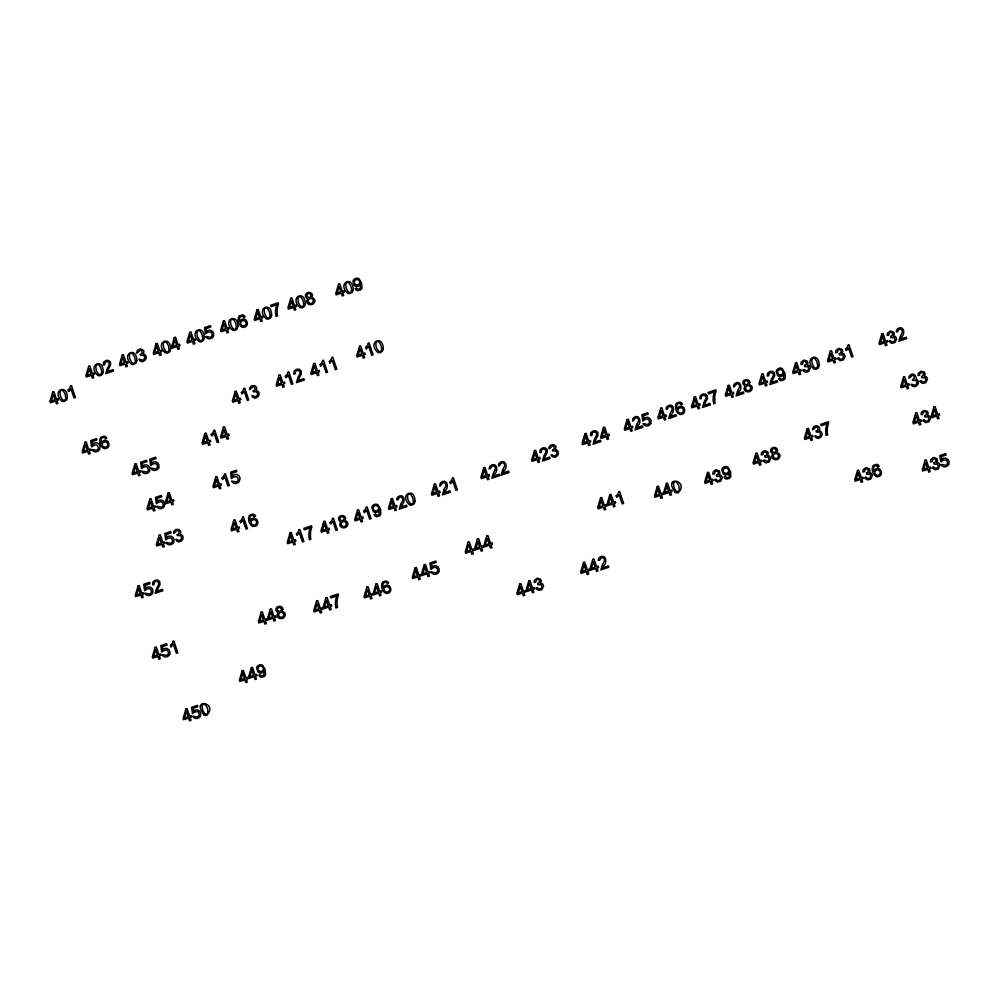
<?xml version="1.0" encoding="UTF-8"?>
<svg xmlns="http://www.w3.org/2000/svg" width="999" height="999" viewBox="0 0 999 999"><rect width="100%" height="100%" fill="white"/><g stroke="black" fill="none" stroke-linecap="round" stroke-linejoin="round"><path stroke-width="1.5" d="M59.865 391.845L60.227 395.367A21.928 21.928 0 0 0 60.814 397.065L62.425 399.675M95.792 366.146L96.154 369.655A21.928 21.928 0 0 0 96.741 371.366L98.352 373.976A2.223 2.223 0 0 0 101.798 372.877M129.37 354.857L129.733 358.366A21.903 21.903 0 0 0 130.32 360.065L131.93 362.674M163.212 343.481L163.574 346.99A21.928 21.928 0 0 0 164.161 348.688L165.772 351.298M196.865 332.168L197.228 335.676A21.928 21.928 0 0 0 197.814 337.375L199.413 339.985M230.482 320.854L230.844 324.363A21.928 21.928 0 0 0 231.431 326.074L233.042 328.683M297.852 298.202L298.214 301.723A21.928 21.928 0 0 0 298.801 303.421L300.399 306.031A2.223 2.223 0 0 0 303.858 304.932M202.135 705.756L202.497 709.278A21.928 21.928 0 0 0 203.084 710.976L204.683 713.586A2.223 2.223 0 0 0 208.142 712.487M345.679 283.978L346.054 287.487A21.928 21.928 0 0 0 346.641 289.198L348.239 291.808M375.761 343.082L376.123 346.591A21.928 21.928 0 0 0 376.71 348.289L378.321 350.899M407.505 495.566L407.867 499.075A21.928 21.928 0 0 0 408.454 500.774L410.052 503.384M673.488 483.304L673.863 486.813A21.928 21.928 0 0 0 674.45 488.511L676.048 491.121M811.737 359.64L812.1 363.149A21.903 21.903 0 0 0 812.686 364.847L814.285 367.457M65.759 398.551L65.36 395.179A22.715 22.715 0 0 0 64.773 393.469L63.174 390.859A2.148 2.148 0 0 0 59.74 391.808M101.686 372.852L101.286 369.468A22.715 22.715 0 0 0 100.699 367.769L99.101 365.159A2.148 2.148 0 0 0 95.667 366.109M169.106 350.174L168.706 346.803A22.715 22.715 0 0 0 168.119 345.105L166.521 342.495A2.148 2.148 0 0 0 163.087 343.431M202.747 338.861L202.36 335.489A22.715 22.715 0 0 0 201.773 333.791L200.162 331.181A2.148 2.148 0 0 0 196.728 332.118M236.376 327.56L235.976 324.188A22.715 22.715 0 0 0 235.389 322.477L233.791 319.867A2.148 2.148 0 0 0 230.357 320.816M270.067 316.221L269.68 312.849A22.715 22.715 0 0 0 269.093 311.151L267.607 308.641A2.148 2.148 0 0 0 264.048 309.478L264.548 313.037A21.928 21.928 0 0 0 265.135 314.735L266.733 317.345M303.733 304.907L303.346 301.536A22.715 22.715 0 0 0 302.759 299.825L301.149 297.215A2.148 2.148 0 0 0 297.714 298.164M208.017 712.462L207.63 709.09A22.715 22.715 0 0 0 207.043 707.379L205.432 704.77A2.148 2.148 0 0 0 202.01 705.719M351.573 290.672L351.173 287.3A22.715 22.715 0 0 0 350.587 285.602L348.988 282.992A2.148 2.148 0 0 0 345.554 283.941M381.643 349.775L381.256 346.403A22.715 22.715 0 0 0 380.669 344.705L379.071 342.095A2.148 2.148 0 0 0 375.636 343.032M413.386 502.26L412.999 498.888A22.715 22.715 0 0 0 412.412 497.19L410.801 494.58A2.148 2.148 0 0 0 407.367 495.516M679.382 489.997L678.983 486.625A22.715 22.715 0 0 0 678.396 484.927L676.798 482.317A2.148 2.148 0 0 0 673.363 483.254M817.619 366.333L817.232 362.962A22.702 22.702 0 0 0 816.645 361.263L815.034 358.653A2.148 2.148 0 0 0 811.613 359.603M101.636 443.032L101.786 442.569A3.384 3.384 0 0 1 102.51 441.433A3.634 3.634 0 0 1 103.958 440.522L104.67 440.347A3.322 3.322 0 0 1 105.732 440.384L106.069 440.472A3.946 3.946 0 0 1 106.768 440.759A3.634 3.634 0 0 1 107.967 441.683M239.972 321.778L240.122 321.316A3.384 3.384 0 0 1 240.846 320.167A3.634 3.634 0 0 1 242.295 319.255L243.019 319.093A3.322 3.322 0 0 1 244.068 319.118L244.418 319.205A3.946 3.946 0 0 1 245.105 319.493M250.449 520.929L250.599 520.467A3.384 3.384 0 0 1 251.323 519.318A3.634 3.634 0 0 1 252.772 518.406L253.496 518.244A3.322 3.322 0 0 1 254.545 518.281L254.895 518.356A3.946 3.946 0 0 1 255.582 518.643A3.696 3.696 0 0 1 256.755 519.605L257.517 521.041A4.77 4.77 0 0 1 257.692 523.526L257.617 523.788A3.596 3.596 0 0 1 255.694 526.086L253.871 526.523A3.721 3.721 0 0 1 252.622 526.323C249.138 524.562 247.602 519.293 249.201 515.821A3.596 3.596 0 0 1 250.087 514.885L252.947 514.06A3.134 3.134 0 0 1 254.845 514.972L255.619 516.071L254.221 516.658M383.479 587.849L383.628 587.387A3.384 3.384 0 0 1 384.353 586.251A3.634 3.634 0 0 1 385.801 585.327L386.513 585.164A3.322 3.322 0 0 1 387.562 585.202L387.912 585.289A3.946 3.946 0 0 1 388.599 585.564A3.696 3.696 0 0 1 389.772 586.525L390.534 587.974A4.77 4.77 0 0 1 390.709 590.459L390.634 590.709A3.596 3.596 0 0 1 388.711 593.006L386.9 593.443A3.721 3.721 0 0 1 385.639 593.244C382.155 591.483 380.619 586.213 382.217 582.742A3.596 3.596 0 0 1 383.104 581.818L385.964 580.981A3.134 3.134 0 0 1 387.874 581.893L388.636 582.991L387.237 583.591A3.009 3.009 0 0 0 386.301 582.504A2.123 2.123 0 0 0 383.616 583.129M677.297 408.953L677.447 408.491A3.384 3.384 0 0 1 678.171 407.355A3.634 3.634 0 0 1 679.62 406.431L680.344 406.268A3.322 3.322 0 0 1 681.393 406.306L681.743 406.393A3.946 3.946 0 0 1 682.429 406.68A3.634 3.634 0 0 1 683.628 407.604M874.113 471.203L874.262 470.741A3.372 3.372 0 0 1 874.987 469.592A3.634 3.634 0 0 1 876.435 468.681L877.147 468.519A3.309 3.309 0 0 1 878.208 468.556L878.558 468.643A3.946 3.946 0 0 1 879.245 468.918A3.696 3.696 0 0 1 880.406 469.88L881.168 471.316A4.77 4.77 0 0 1 881.343 473.801L881.28 474.063A3.596 3.596 0 0 1 879.357 476.361L877.534 476.798A3.721 3.721 0 0 1 876.273 476.598C872.789 474.837 871.265 469.567 872.864 466.096A3.596 3.596 0 0 1 873.738 465.172L876.598 464.335A3.134 3.134 0 0 1 878.508 465.247L879.27 466.346L877.871 466.945M495.042 469.892C496.416 467.882 494.305 464.897 491.995 466.271C490.459 469.505 487.524 470.529 490.122 465.984C496.74 460.914 499.138 471.103 494.068 474.637A6.094 6.094 0 0 0 493.406 476.161M444.63 491.258C450.274 487.462 446.366 476.898 440.247 483.154C438.948 489.572 441.034 483.928 443.057 482.692C445.304 481.88 446.815 484.74 445.604 486.513A23.264 23.264 0 0 1 443.981 489.435M444.006 489.448L442.445 494.88L450.324 492.232L449.85 490.821L444.006 492.794A6.094 6.094 0 0 1 444.642 491.258M502.709 469.705L501.136 475.149L509.015 472.49L508.541 471.091L502.697 473.051A6.094 6.094 0 0 1 503.334 471.528C509.09 467.632 504.782 457.043 498.851 463.573C497.852 469.368 499.725 464.26 501.76 462.962C503.996 462.137 505.506 464.997 504.308 466.77A23.264 23.264 0 0 1 502.672 469.692M636.638 424.538L635.102 429.882L642.844 427.272L642.382 425.886L636.638 427.822M737.637 390.572L736.101 395.916L743.855 393.306L743.381 391.92L737.637 393.856M205.994 336.513C207.505 336.101 211.9 339.298 212.188 334.865C212.1 330.095 207.168 332.08 205.419 333.953L204.52 327.56L210.352 325.599L210.814 326.973L206.144 328.546L206.568 331.905M92.158 449.538C93.669 449.213 98.252 452.26 98.352 447.739C98.102 442.982 93.119 445.292 91.583 446.978L90.697 440.571L96.516 438.611L96.99 439.985L92.308 441.558L92.732 444.93M142.108 471.241C143.619 470.829 148.052 474.038 148.327 469.592C148.239 464.697 143.082 466.908 141.533 468.681L140.634 462.25L146.491 460.277L146.953 461.663L142.258 463.236L142.682 466.62M151.249 468.169C152.772 467.757 157.193 470.966 157.48 466.521C157.293 461.7 152.41 463.686 150.674 465.596L149.788 459.178L155.632 457.205L156.106 458.591L151.398 460.164L151.836 463.536M156.993 506.393C158.516 506.168 163.299 509.065 163.199 504.445C162.55 499.587 157.879 502.385 156.418 503.821L155.519 497.39L161.376 495.429L161.838 496.803L157.143 498.389L157.567 501.76M231.993 481.206C233.516 480.981 238.274 483.878 238.187 479.258C237.687 474.637 233.079 476.96 231.418 478.646L230.532 472.24L236.363 470.279L236.825 471.653L232.143 473.226L232.58 476.598M166.284 542.507C167.795 542.082 172.19 545.292 172.477 540.859C172.402 536.126 167.482 537.999 165.709 539.947L164.823 533.553L170.642 531.593L171.104 532.966L166.433 534.54L166.858 537.899M145.192 593.256C146.678 593.144 151.511 595.854 151.386 591.321C150.874 586.525 146.204 589.26 144.618 590.696L143.731 584.29L149.563 582.33L150.025 583.716L145.342 585.289L145.779 588.648M643.356 423.676C644.867 423.176 649.1 426.511 649.55 422.177C649.662 417.42 644.567 419.031 642.782 421.128L641.895 414.722L647.727 412.762L648.189 414.135L643.506 415.709L643.943 419.068M162.275 654.632C163.786 654.32 168.369 657.367 168.469 652.834C168.182 648.064 163.312 650.436 161.701 652.072L160.814 645.679L166.646 643.718L167.108 645.092L162.425 646.665L162.849 650.024M431.431 572.015C432.954 571.69 437.562 574.762 437.662 570.217C437.325 565.571 432.592 567.519 430.856 569.442L429.97 563.011L435.814 561.051L436.288 562.425L431.58 564.01L432.018 567.382M193.044 716.246C194.568 716.021 199.325 718.905 199.226 714.297C198.701 709.59 194.018 712.125 192.47 713.686L191.583 707.28L197.415 705.319L197.877 706.693L193.194 708.266L193.619 711.638M941.32 464.51C942.831 464.185 947.414 467.245 947.514 462.712C947.239 457.942 942.282 460.264 940.746 461.95L939.859 455.556L945.678 453.596L946.14 454.97L941.47 456.543L941.895 459.902M243.744 317.507L245.142 316.92L244.368 315.821A3.134 3.134 0 0 0 242.47 314.897L239.61 315.734A3.596 3.596 0 0 0 238.724 316.671C237.125 320.142 238.661 325.412 242.145 327.173A3.721 3.721 0 0 0 243.394 327.372L245.217 326.935A3.596 3.596 0 0 0 247.153 324.638L247.203 324.375A4.77 4.77 0 0 0 247.04 321.89L246.278 320.454A3.634 3.634 0 0 0 245.155 319.48M276.748 304.795L271.016 306.73L270.542 305.344L278.134 302.797L278.509 303.921A19.293 19.293 0 0 0 277.135 312.45A16.046 16.046 0 0 0 277.572 315.871L276.074 316.371A17.42 17.42 0 0 1 276.91 304.87M70.567 385.989L71.491 385.676L75.449 397.452L74.013 397.939L70.929 388.761A9.428 9.428 0 0 1 68.606 391.433M368.244 343.344L369.168 343.032L373.127 354.807L371.69 355.294L368.606 346.116A9.428 9.428 0 0 1 366.283 348.788M287.887 372.215L288.836 371.903L292.857 383.878L291.396 384.365L288.261 375.037A9.59 9.59 0 0 1 285.901 377.747L285.452 376.373M322.565 360.564L323.501 360.239L327.535 372.215L326.074 372.714L322.927 363.374A9.59 9.59 0 0 1 320.567 366.096M243.856 388.536L244.78 388.224L248.739 399.987L247.302 400.474L244.218 391.308A9.416 9.416 0 0 1 241.895 393.981L241.458 392.619M213.749 430.444L214.685 430.119L218.706 442.095L217.245 442.582L214.111 433.254A9.59 9.59 0 0 1 211.751 435.976L211.301 434.59M242.545 517.207L243.481 516.895L247.44 528.671L245.991 529.158L242.907 519.98A9.428 9.428 0 0 1 240.584 522.652M298.926 529.807L299.875 529.482L303.896 541.458L302.435 541.957L299.288 532.617A9.59 9.59 0 0 1 296.928 535.339L296.478 533.953M332.492 518.531L333.416 518.219L337.375 529.982L335.939 530.469L332.854 521.291A9.428 9.428 0 0 1 330.532 523.963L330.082 522.614M452.435 478.196L453.384 477.872L457.405 489.847L455.944 490.347L452.809 481.006A9.59 9.59 0 0 1 450.437 483.728L450 482.342M848.126 345.142L849.05 344.83L853.009 356.593L851.573 357.08L848.488 347.914A9.416 9.416 0 0 1 846.165 350.587L845.728 349.225M310.102 527.847L304.258 529.807L303.783 528.396L311.501 525.799L311.888 526.935A19.63 19.63 0 0 0 310.489 535.626M714.36 391.908L708.528 393.881L708.054 392.47L715.771 389.872L716.158 391.009A19.63 19.63 0 0 0 714.76 399.7M400.799 507.117L406.543 505.182L407.005 506.568L399.263 509.178L400.799 503.833A22.877 22.877 0 0 0 402.41 500.961C403.771 498.851 401.436 495.891 399.163 497.502C398.064 501.523 394.88 500.149 397.952 496.753C404.645 492.619 405.944 502.36 401.411 505.606A5.994 5.994 0 0 0 400.774 507.117M670.204 416.533L675.961 414.597L676.423 415.984L668.681 418.581L670.217 413.249A22.877 22.877 0 0 0 671.815 410.377C673.401 407.942 670.192 405.045 668.106 407.267C667.494 411.663 664.223 408.703 667.519 406.056C674.25 402.21 675.212 411.838 670.829 415.022A5.994 5.994 0 0 0 670.179 416.521M900.449 339.111L906.193 337.175L906.655 338.561L898.913 341.159L900.449 335.826A22.865 22.865 0 0 0 902.06 332.954C903.596 330.594 900.574 327.66 898.426 329.77C897.751 333.728 894.617 331.943 897.464 328.858C904.107 324.45 905.731 334.278 901.061 337.6A5.994 5.994 0 0 0 900.424 339.098M493.431 476.173L499.275 474.2L499.75 475.611L491.87 478.259L493.444 472.827A23.264 23.264 0 0 0 495.067 469.905M309.403 539.61L310.914 539.098A16.321 16.321 0 0 1 310.364 535.639M713.673 403.683L715.184 403.171A16.321 16.321 0 0 1 714.622 399.712M172.952 641.358L173.876 641.046L177.834 652.822L176.398 653.309L173.314 644.13A9.428 9.428 0 0 1 170.991 646.803M618.681 491.783L619.617 491.471L623.651 503.434L622.177 503.933L619.043 494.605A9.59 9.59 0 0 1 616.683 497.315L616.233 495.941M826.91 423.813L821.178 425.749L820.716 424.363L828.296 421.815L828.671 422.927A19.281 19.281 0 0 0 827.297 431.468M336.675 595.978L330.819 597.951L330.344 596.54L338.087 593.93L338.474 595.079A19.705 19.705 0 0 0 337.075 603.796A16.384 16.384 0 0 0 337.512 607.28L335.989 607.792M826.235 435.377L827.709 434.877A16.034 16.034 0 0 1 827.172 431.468M602.459 567.844L608.316 565.871L608.778 567.282L600.899 569.929L602.472 564.497A23.264 23.264 0 0 0 604.108 561.575C605.357 559.602 603.458 556.655 601.148 557.879C599.662 561.263 596.69 561.663 599.288 557.529C605.981 552.747 607.991 562.849 603.096 566.308A6.094 6.094 0 0 0 602.434 567.832M779.145 368.356L777.796 368.968A3.546 3.546 0 0 0 776.985 369.742A3.921 3.921 0 0 0 776.435 370.779A3.734 3.734 0 0 0 776.248 371.541L777.534 375.399A3.621 3.621 0 0 0 778.446 376.074A3.871 3.871 0 0 0 779.133 376.361A3.347 3.347 0 0 0 780.544 376.473L781.255 376.311A3.422 3.422 0 0 0 782.741 375.337A3.546 3.546 0 0 0 783.553 373.826M675.162 492.232C662.162 474.562 689.959 480.519 678.221 492.769A3.484 3.484 0 0 1 675.137 492.27M203.796 714.697C190.821 697.077 218.569 702.896 206.868 715.234A3.484 3.484 0 0 1 203.771 714.735M683.603 407.629L684.365 409.078A4.77 4.77 0 0 1 684.54 411.563L684.465 411.813A3.596 3.596 0 0 1 682.542 414.11L680.719 414.548A3.721 3.721 0 0 1 679.47 414.348C675.986 412.587 674.45 407.317 676.048 403.846A3.596 3.596 0 0 1 676.935 402.922L679.782 402.085A3.134 3.134 0 0 1 681.693 402.997L682.454 404.096L681.068 404.695A3.009 3.009 0 0 0 680.132 403.608A2.123 2.123 0 0 0 677.434 404.233M107.929 441.72L108.691 443.156A4.77 4.77 0 0 1 108.866 445.641L108.804 445.904A3.596 3.596 0 0 1 106.881 448.189L105.057 448.626A3.721 3.721 0 0 1 103.796 448.426C100.312 446.678 98.789 441.396 100.375 437.924A3.596 3.596 0 0 1 101.261 437L104.121 436.163A3.134 3.134 0 0 1 106.031 437.075L106.793 438.174L105.395 438.773A3.009 3.009 0 0 0 104.458 437.687A2.123 2.123 0 0 0 101.773 438.311M365.834 347.427L366.308 348.826M329.383 361.601L329.857 363.012M320.117 364.71L320.592 366.133M363.773 511.276L364.248 512.674A9.428 9.428 0 0 0 366.533 509.965L369.63 519.143L371.066 518.656L367.108 506.88L366.183 507.192A7.642 7.642 0 0 1 363.686 511.176M240.147 521.291L240.609 522.689M222.053 478.134L222.527 479.532M170.554 645.441L171.016 646.84M68.157 390.072L68.631 391.471M783.641 374.113L783.491 378.459L781.418 379.395L779.769 378.072L778.433 378.658L779.42 379.982A3.047 3.047 0 0 0 781.081 380.681L783.591 380.057A3.809 3.809 0 0 0 785.177 378.184L784.964 373.301L782.492 368.981A3.871 3.871 0 0 0 781.156 368.344M729.258 472.502L729.158 476.785L727.122 477.797L725.386 476.461L724.05 477.06L725.037 478.384A3.047 3.047 0 0 0 726.698 479.07L729.208 478.446A3.809 3.809 0 0 0 730.793 476.573L730.581 471.703L728.109 467.382A3.871 3.871 0 0 0 726.773 466.745A3.921 3.921 0 0 0 724.762 466.695L723.413 467.37A3.546 3.546 0 0 0 722.602 468.144A3.921 3.921 0 0 0 722.052 469.18A3.734 3.734 0 0 0 721.877 469.942L723.151 473.801A3.621 3.621 0 0 0 724.063 474.475A3.871 3.871 0 0 0 724.75 474.762A3.347 3.347 0 0 0 726.161 474.875L726.885 474.7A3.409 3.409 0 0 0 728.358 473.726A3.546 3.546 0 0 0 729.17 472.215M360.364 284.066L360.214 288.411L358.142 289.348L356.493 288.024L355.144 288.624L356.144 289.947A3.047 3.047 0 0 0 357.792 290.634L360.314 290.01A3.809 3.809 0 0 0 361.9 288.137L361.675 283.254L359.203 278.946A3.871 3.871 0 0 0 357.867 278.309A3.984 3.984 0 0 0 355.856 278.309L354.508 278.921A3.546 3.546 0 0 0 353.696 279.708A3.921 3.921 0 0 0 353.147 280.731A3.734 3.734 0 0 0 352.972 281.493L354.245 285.352A3.621 3.621 0 0 0 355.157 286.039A3.871 3.871 0 0 0 355.844 286.313A3.347 3.347 0 0 0 357.255 286.426L357.979 286.263A3.546 3.546 0 0 0 360.264 283.778M379.27 510.077L379.121 514.423L377.048 515.359L375.399 514.035L374.051 514.635L375.05 515.959A3.047 3.047 0 0 0 376.71 516.645L379.22 516.033A3.809 3.809 0 0 0 380.806 514.148L380.582 509.278L378.109 504.957A3.871 3.871 0 0 0 376.773 504.32A3.984 3.984 0 0 0 374.762 504.32L373.414 504.932A3.546 3.546 0 0 0 372.615 505.719A3.921 3.921 0 0 0 372.053 506.743A3.734 3.734 0 0 0 371.878 507.504L373.151 511.363A3.621 3.621 0 0 0 374.063 512.05A3.871 3.871 0 0 0 374.75 512.337A3.347 3.347 0 0 0 376.161 512.45L376.885 512.275A3.422 3.422 0 0 0 378.359 511.301A3.546 3.546 0 0 0 379.17 509.79M264.011 670.654L263.861 674.999L261.788 675.936L260.14 674.612L258.803 675.212L259.79 676.535A3.047 3.047 0 0 0 261.451 677.222L263.961 676.61A3.809 3.809 0 0 0 265.547 674.725L265.334 669.854L262.862 665.534A3.871 3.871 0 0 0 261.526 664.897A3.984 3.984 0 0 0 259.515 664.897L258.167 665.509A3.546 3.546 0 0 0 257.355 666.296A3.921 3.921 0 0 0 256.805 667.32A3.734 3.734 0 0 0 256.618 668.081L257.904 671.952A3.621 3.621 0 0 0 258.816 672.627A3.871 3.871 0 0 0 259.503 672.914A3.347 3.347 0 0 0 260.914 673.026L261.626 672.851A3.546 3.546 0 0 0 263.923 670.366M921.528 376.461L921.79 377.784L925.099 377.697L925.911 380.169L924.112 382.08L922.402 381.893L921.153 380.519L919.779 381.193L920.141 381.843L922.589 383.429L925.761 382.679L927.509 379.008L926.41 376.773L924.25 376.011L925.124 374.126L924.425 372.19L921.016 371.153L918.193 373.439L918.031 375.512L919.555 375.274L920.091 372.977L922.339 372.44L923.501 373.638L923.263 375.374A3.184 3.184 0 0 1 921.765 376.398M924.587 415.634L924.862 416.945L928.171 416.858L928.945 419.455L927.184 421.241L925.461 421.066L924.225 419.68L922.851 420.354L923.201 421.016L925.661 422.602L928.833 421.853L930.569 418.169L929.382 415.859L927.234 415.259L928.183 413.386L927.559 411.438L924.2 410.302L921.315 412.462L921.09 414.672L922.614 414.448L923.463 411.9L925.499 411.638L926.597 412.937L926.323 414.535A3.184 3.184 0 0 1 924.824 415.572M933.965 462.824L934.227 464.135L937.537 464.048L938.311 466.645L936.55 468.431L934.839 468.244L933.59 466.87L932.217 467.544L932.579 468.194L935.027 469.792L938.198 469.043L939.947 465.359L938.848 463.136L936.6 462.45L937.561 460.576L936.925 458.628L933.566 457.48L930.693 459.652L930.469 461.863L931.992 461.638L932.829 459.078L934.864 458.828L935.976 460.114L935.688 461.725A3.184 3.184 0 0 1 934.202 462.749M912.424 379.533C912.149 381.968 915.846 378.746 916.57 381.493C917.944 383.703 914.734 386.538 912.836 384.603C908.241 382.53 913.785 388.948 916.483 385.851C919.155 384.553 919.068 379.845 915.996 379.183C917.194 376.948 912.899 370.579 909.152 376.348C907.217 382.792 914.709 369.405 914.16 378.434A3.184 3.184 0 0 1 912.661 379.458M890.708 336.338L890.971 337.662L894.28 337.562L895.067 340.159L893.293 341.958L891.67 341.82L890.334 340.384L888.96 341.059L889.322 341.72L891.782 343.306L894.942 342.557L896.69 338.873L895.504 336.576L893.356 335.964L894.305 334.103L893.68 332.143L890.434 330.981L887.437 333.167L887.212 335.377L888.735 335.152L889.585 332.605L891.608 332.342L892.719 333.641L892.444 335.239A3.184 3.184 0 0 1 890.946 336.276M866.395 472.952L866.657 474.263L869.967 474.175L870.741 476.773L868.98 478.558L867.257 478.371L866.021 476.998L864.647 477.672L865.009 478.321L867.457 479.907L870.629 479.17L872.364 475.487L871.178 473.176L869.03 472.577L869.992 470.704L869.355 468.743L866.108 467.582L863.124 469.767L862.899 471.99L864.422 471.753L865.259 469.205L867.294 468.956L868.393 470.242L868.119 471.853A3.184 3.184 0 0 1 866.633 472.877M839.197 353.658L839.46 354.982L842.781 354.882L843.556 357.48L841.782 359.278L840.171 359.141L838.823 357.704L837.449 358.379L837.811 359.041L840.271 360.627L843.431 359.877L845.179 356.193L843.993 353.896L841.845 353.284L842.794 351.411L842.169 349.463L838.923 348.301L835.926 350.487L835.701 352.697L837.224 352.472L838.074 349.925L840.109 349.662L841.208 350.961L840.933 352.56A3.184 3.184 0 0 1 839.435 353.596M804.395 365.359L804.67 366.683L807.979 366.583L808.753 369.18L806.992 370.979L804.108 369.555L802.659 370.092L803.009 370.741L805.469 372.327L808.641 371.578L810.376 367.894L809.19 365.597L807.042 364.985L807.991 363.124L807.367 361.163L804.008 360.027L801.123 362.187L800.898 364.398L802.422 364.173L803.271 361.626L805.306 361.363L806.405 362.662L806.131 364.26A3.184 3.184 0 0 1 804.632 365.297M816.121 431.206C815.833 433.641 819.542 430.419 820.254 433.166C821.565 435.277 818.693 438.074 816.707 436.438C812.112 433.753 816.97 440.621 819.992 437.637C822.714 436.451 822.889 431.855 819.929 430.919C817.632 431.306 821.228 428.234 819.018 426.923C817.357 424.962 813.785 425.724 812.849 428.034C810.901 434.465 818.393 421.079 817.844 430.107A3.184 3.184 0 0 1 816.358 431.131M764.735 455.881L765.009 457.192L768.318 457.105L769.093 459.702L767.22 461.513L764.372 459.927L762.986 460.601L763.348 461.251L765.808 462.849L768.98 462.1L770.716 458.416L769.53 456.106L767.382 455.507L768.331 453.633L767.707 451.685L764.46 450.524L761.463 452.709L761.238 454.92L762.761 454.695L763.611 452.147L765.646 451.885L766.745 453.184L766.47 454.782A3.184 3.184 0 0 1 764.972 455.819M716.358 475.087L716.62 476.398L719.942 476.311L720.716 478.908L718.943 480.694L717.319 480.556L715.983 479.133L714.61 479.807L714.972 480.457L717.432 482.055L720.591 481.306L722.339 477.622L721.153 475.312L719.005 474.712L719.954 472.839L719.33 470.879L715.958 469.742L713.086 471.903L712.861 474.125L714.385 473.901L715.234 471.341L717.257 471.091L718.368 472.377L718.094 473.988A3.184 3.184 0 0 1 716.595 475.012M552.422 450.087C552.172 452.435 555.981 449.338 556.618 452.172C557.904 454.445 554.532 457.117 552.747 455.069C548.026 453.496 554.408 459.577 556.83 456.193C559.153 454.72 558.928 450.499 556.118 449.775C554.158 450.124 557.567 446.728 555.107 445.579C553.359 443.906 550.062 444.705 549.15 446.915C547.215 453.346 554.707 439.972 554.158 448.988A3.184 3.184 0 0 1 552.659 450.025M537.662 583.416L537.924 584.727L541.233 584.64L542.007 587.237L540.247 589.023L538.523 588.848L537.287 587.462L535.914 588.136L536.276 588.798L538.723 590.384L541.895 589.635L543.643 585.951L542.445 583.641L540.297 583.041L541.258 581.168L540.621 579.22L537.262 578.084L534.39 580.244L534.165 582.454L535.689 582.23L536.525 579.682L538.561 579.42L539.66 580.719L539.385 582.317A3.184 3.184 0 0 1 537.899 583.354M253.134 390.934C252.859 393.369 256.556 390.147 257.28 392.907C258.554 394.967 255.831 397.714 253.821 396.241C249.5 393.244 253.359 400.112 256.643 397.552C259.29 396.653 260.077 392.657 257.73 391.009C254.408 390.946 257.892 389.048 256.281 386.988C254.882 384.74 251.174 385.252 250.012 387.475C247.752 394.717 255.145 380.719 254.932 389.747A3.184 3.184 0 0 1 253.371 390.871M177.135 534.69C176.848 537.125 180.557 533.916 181.269 536.663C182.542 538.723 179.82 541.47 177.81 539.997C173.414 537.025 177.397 543.856 180.632 541.308C183.242 540.409 184.053 536.55 181.818 534.84C178.421 534.665 181.818 532.904 180.282 530.744C178.833 528.446 175.012 529.033 173.926 531.368C171.903 538.249 179.133 524.55 178.933 533.503A3.184 3.184 0 0 1 177.372 534.627M140.247 354.458C139.96 356.893 143.669 353.671 144.38 356.431C145.617 358.441 143.057 361.163 141.021 359.827C136.176 356.843 140.946 363.861 144.118 360.889C146.841 359.715 147.015 355.107 144.056 354.17C141.783 354.558 145.417 351.273 142.994 350.025C141.284 348.251 137.887 349.051 136.975 351.286C135.077 357.754 142.495 344.305 141.97 353.359A3.184 3.184 0 0 1 140.472 354.395M101.861 442.907A5.957 5.957 0 0 1 101.399 438.186M91.945 449.637A4.058 4.058 0 0 0 97.49 451.361A4.021 4.021 0 0 0 99.663 449.088A4.183 4.183 0 0 0 92.457 444.705M151.036 468.281A4.071 4.071 0 0 0 156.618 470.005A4.046 4.046 0 0 0 158.791 467.732M151.561 463.324A4.196 4.196 0 0 1 158.666 467.669M141.895 471.353A4.071 4.071 0 0 0 147.465 473.089A4.046 4.046 0 0 0 149.638 470.804M142.407 466.396A4.196 4.196 0 0 1 149.525 470.754M156.781 506.493A4.071 4.071 0 0 0 162.35 508.229A4.046 4.046 0 0 0 164.523 505.944M157.293 501.548A4.196 4.196 0 0 1 164.398 505.894M166.071 542.607A4.058 4.058 0 0 0 171.616 544.33A4.021 4.021 0 0 0 173.776 542.057M166.583 537.674A4.171 4.171 0 0 1 173.664 542.007M144.992 593.369A4.058 4.058 0 0 0 150.537 595.092A4.021 4.021 0 0 0 152.697 592.819M145.492 588.436A4.183 4.183 0 0 1 152.585 592.769M173.039 641.383A7.642 7.642 0 0 1 170.467 645.329M162.063 654.745A4.058 4.058 0 0 0 167.607 656.468A4.021 4.021 0 0 0 169.78 654.195M162.575 649.812A4.183 4.183 0 0 1 169.655 654.145M192.832 716.345A4.058 4.058 0 0 0 198.376 718.069A4.021 4.021 0 0 0 200.549 715.796M193.344 711.413A4.183 4.183 0 0 1 200.424 715.746M336.051 607.767A17.782 17.782 0 0 1 336.838 596.041M383.691 587.724A5.957 5.957 0 0 1 383.229 583.004M431.231 572.127A4.071 4.071 0 0 0 436.8 573.851A4.046 4.046 0 0 0 438.973 571.565M431.743 567.17A4.196 4.196 0 0 1 438.848 571.515M618.756 491.808A7.767 7.767 0 0 1 616.146 495.829M679.507 490.034A2.223 2.223 0 0 1 675.973 491.221M826.298 435.364A17.408 17.408 0 0 1 827.072 423.888M874.337 471.078A5.957 5.957 0 0 1 873.875 466.358M874.25 466.483A2.123 2.123 0 0 1 876.922 465.896M876.947 465.859A3.009 3.009 0 0 1 877.834 466.958M941.108 464.622A4.058 4.058 0 0 0 946.652 466.333A4.021 4.021 0 0 0 948.813 464.073M941.62 459.69A4.171 4.171 0 0 1 948.7 464.011M848.201 345.167A7.63 7.63 0 0 1 845.629 349.113M817.744 366.371A2.223 2.223 0 0 1 814.21 367.557M779.145 368.294A3.921 3.921 0 0 1 781.131 368.294M737.612 393.856A5.994 5.994 0 0 1 738.273 392.357C743.793 388.611 739.959 378.246 733.94 384.39C732.642 390.047 734.715 385.402 736.713 383.941C738.91 383.129 740.396 385.939 739.223 387.687A22.877 22.877 0 0 1 737.612 390.559M713.736 403.658A17.72 17.72 0 0 1 714.522 391.983M677.522 408.828A5.957 5.957 0 0 1 677.06 404.108M643.144 423.788A4.058 4.058 0 0 0 648.701 425.512A4.021 4.021 0 0 0 650.861 423.239M643.656 418.856A4.183 4.183 0 0 1 650.749 423.189M636.613 427.809A5.994 5.994 0 0 1 637.262 426.323C642.919 422.49 638.686 412.088 632.854 418.494C631.892 424.225 633.716 419.168 635.714 417.894C637.911 417.082 639.397 419.905 638.211 421.653A22.877 22.877 0 0 1 636.613 424.513M452.522 478.221A7.767 7.767 0 0 1 449.9 482.23M413.511 502.297A2.223 2.223 0 0 1 409.977 503.484M332.567 518.543A7.642 7.642 0 0 1 329.995 522.502M309.478 539.585A17.72 17.72 0 0 1 310.252 527.909M299.013 529.832A7.767 7.767 0 0 1 296.391 533.841M250.674 520.804A5.957 5.957 0 0 1 250.212 516.083M250.587 516.208A2.123 2.123 0 0 1 253.259 515.621M253.284 515.584A3.009 3.009 0 0 1 254.183 516.683M242.632 517.232A7.642 7.642 0 0 1 240.06 521.191M231.78 481.306A4.058 4.058 0 0 0 237.337 483.029A4.021 4.021 0 0 0 239.498 480.769A4.183 4.183 0 0 0 232.292 476.373M221.965 478.022A7.642 7.642 0 0 0 224.538 474.075L225.387 473.738L229.345 485.514L227.909 486.001L224.825 476.823A9.428 9.428 0 0 1 222.502 479.495M213.823 430.457A7.767 7.767 0 0 1 211.214 434.478M243.943 388.561A7.63 7.63 0 0 1 241.371 392.507M287.974 372.24A7.767 7.767 0 0 1 285.364 376.261M329.832 362.974A9.59 9.59 0 0 0 332.192 360.264L335.327 369.593L336.8 369.106L332.767 357.13L331.83 357.442A7.767 7.767 0 0 1 329.295 361.488M322.652 360.589A7.767 7.767 0 0 1 320.03 364.598M381.768 349.812A2.223 2.223 0 0 1 378.234 350.999M368.319 343.369A7.642 7.642 0 0 1 365.746 347.315M351.698 290.709A2.223 2.223 0 0 1 348.151 291.908M270.192 316.258A2.223 2.223 0 0 1 266.658 317.445M240.197 321.653A5.957 5.957 0 0 1 239.735 316.933M240.11 317.058A2.123 2.123 0 0 1 242.782 316.458M242.807 316.433A3.009 3.009 0 0 1 243.706 317.532M236.501 327.585A2.223 2.223 0 0 1 232.954 328.783M205.782 336.626A4.058 4.058 0 0 0 211.326 338.349A4.021 4.021 0 0 0 213.499 336.076M206.293 331.693A4.183 4.183 0 0 1 213.374 336.026M202.872 338.886A2.223 2.223 0 0 1 199.338 340.085M169.218 350.212A2.223 2.223 0 0 1 165.684 351.398M131.843 362.774A2.223 2.223 0 0 0 135.377 361.576L134.865 358.179A22.702 22.702 0 0 0 134.278 356.481L132.68 353.871A2.148 2.148 0 0 0 129.246 354.807M70.642 386.014A7.642 7.642 0 0 1 68.069 389.96M65.884 398.576A2.223 2.223 0 0 1 62.338 399.775M104.583 363.773L104.758 364.822L103.222 365.159L103.521 362.25L106.094 360.427L108.541 360.402L110.439 362.025L110.602 365.047L107.929 370.067A5.994 5.994 0 0 0 107.28 371.566L113.049 369.642L113.524 371.029L105.769 373.638L107.305 368.294A22.877 22.877 0 0 0 108.916 365.422C111.151 361.975 104.957 359.815 104.583 363.773M153.971 583.466L154.133 584.515L152.61 584.852L152.909 581.942L155.27 580.182L157.755 580.032L159.74 581.568L159.99 584.74L157.38 589.647A5.994 5.994 0 0 0 156.668 591.258L162.437 589.335L162.899 590.721L155.157 593.331L156.693 587.986A22.877 22.877 0 0 0 158.304 585.114C160.527 581.693 154.37 579.457 153.971 583.466M295.217 372.652L295.392 373.713L293.831 374.063L294.131 371.104L296.541 369.305L299.076 369.155L301.086 370.716L301.373 373.826L298.676 378.933A6.094 6.094 0 0 0 297.952 380.582L303.833 378.621L304.308 380.032L296.428 382.679L297.989 377.247A23.264 23.264 0 0 0 299.625 374.325C301.835 370.929 295.829 368.556 295.229 372.527M541.246 451.173L541.408 452.222L539.885 452.559L540.172 449.662L542.757 447.827L545.204 447.802L547.09 449.425L547.252 452.447L544.58 457.467A5.994 5.994 0 0 0 543.931 458.966L549.7 457.043L550.174 458.429L542.432 461.026L543.968 455.694A22.865 22.865 0 0 0 545.566 452.822C547.764 449.45 541.808 447.19 541.246 451.061M591.845 434.215L592.007 435.277L590.459 435.626L590.759 432.667L593.381 430.806L595.866 430.781L597.789 432.43L597.964 435.502L595.242 440.609A6.094 6.094 0 0 0 594.58 442.145L600.449 440.184L600.923 441.583L593.044 444.243L594.617 438.811A23.264 23.264 0 0 0 596.241 435.889C598.513 432.405 592.257 430.119 591.845 434.215M701.261 397.427L701.423 398.476L699.874 398.838L700.174 395.879L702.796 394.018L705.282 393.981L707.205 395.641L707.417 398.601L704.657 403.821A6.094 6.094 0 0 0 703.995 405.357L709.864 403.396L710.339 404.795L702.459 407.455L704.033 402.01A23.264 23.264 0 0 0 705.656 399.088C707.954 395.567 701.648 393.369 701.261 397.427M768.656 374.712L768.818 375.749L767.282 376.099L767.582 373.189L770.167 371.366L772.614 371.328L774.5 372.964L774.662 375.986L771.99 381.006A5.994 5.994 0 0 0 771.34 382.505L777.122 380.582L777.584 381.968L769.829 384.578L771.378 379.233A22.877 22.877 0 0 0 772.976 376.361C775.224 372.902 769.03 370.741 768.656 374.712M67.32 397.465L66.546 400.075L64.598 401.323A3.484 3.484 0 0 1 61.501 400.824C51.186 390.784 67.258 382.904 67.32 397.465M103.247 371.753L102.547 374.263L100.524 375.612A3.484 3.484 0 0 1 97.427 375.124C87.113 365.072 103.184 357.192 103.247 371.753M136.813 360.464L136.126 362.962L134.103 364.31A3.484 3.484 0 0 1 131.006 363.823C120.692 353.783 136.751 345.916 136.813 360.464M170.654 349.088L169.892 351.71L167.944 352.947A3.484 3.484 0 0 1 164.847 352.447C154.533 342.407 170.604 334.528 170.654 349.088M204.308 337.774L203.621 340.272L201.598 341.633A3.484 3.484 0 0 1 198.501 341.134C188.174 331.094 204.246 323.214 204.308 337.774M237.937 326.461L237.25 328.971L235.215 330.319A3.484 3.484 0 0 1 232.13 329.832C221.803 319.78 237.874 311.913 237.937 326.461M271.628 315.135L270.941 317.645L268.906 318.993A3.484 3.484 0 0 1 265.821 318.494C255.494 308.454 271.566 300.574 271.628 315.135M305.294 303.808L304.608 306.318L302.572 307.68A3.484 3.484 0 0 1 299.488 307.18C289.161 297.14 305.232 289.26 305.294 303.808M353.134 289.585L352.447 292.095L350.412 293.444A3.484 3.484 0 0 1 347.327 292.957C337 282.904 353.072 275.025 353.134 289.585M383.204 348.688L382.517 351.186L380.494 352.547A3.484 3.484 0 0 1 377.397 352.048C367.083 342.008 383.154 334.128 383.204 348.688M414.947 501.173L414.26 503.683L412.237 505.032A3.484 3.484 0 0 1 409.14 504.532C398.813 494.493 414.885 486.613 414.947 501.173M819.18 365.247L818.493 367.744L816.47 369.106A3.484 3.484 0 0 1 813.373 368.606C803.059 358.566 819.118 350.699 819.18 365.247M282.892 609.29C280.182 612.15 286.775 611.675 285.09 615.771C284.041 619.904 276.885 619.505 277.073 614.922C280.02 611.7 274.825 612.375 276.011 608.466C277.185 605.294 282.879 605.569 282.892 609.29M312.462 295.392C309.915 298.177 316.521 298.052 314.598 302.048C313.361 306.119 306.306 305.444 306.643 300.886C309.64 297.802 304.245 298.439 305.582 294.568C306.755 291.396 312.45 291.671 312.462 295.392M345.517 518.506C342.869 521.466 348.976 520.629 347.802 524.637C347.14 528.908 339.822 529.008 339.697 524.388C342.382 520.791 337.899 521.865 338.574 517.832C339.61 514.522 345.504 514.71 345.517 518.506M749.849 382.542C747.152 385.477 753.521 384.79 752.097 388.861C751.248 392.994 744.155 392.957 744.03 388.436C746.69 384.952 742.182 385.814 742.906 381.88C743.943 378.571 749.837 378.758 749.849 382.542M777.572 450.399C774.999 453.171 781.842 453.184 779.657 457.23C778.221 461.201 771.278 460.289 771.777 455.769C774.849 452.822 769.23 453.384 770.704 449.575C771.877 446.416 777.559 446.69 777.572 450.399M53.259 394.43L51.361 400.961L55.032 399.725L53.259 394.43M89.186 368.731L87.288 375.249L90.959 374.026L89.186 368.731M85.527 444.705L83.641 451.223L87.313 449.987L85.527 444.705M122.765 357.442L120.879 363.961L124.55 362.724L122.765 357.442M156.606 346.066L154.708 352.585L158.379 351.348L156.606 346.066M135.452 466.396L133.554 472.939L137.238 471.703L135.452 466.396M174.825 339.935L172.927 346.453L176.598 345.229L174.825 339.935M190.26 334.752L188.361 341.271L192.033 340.035L190.26 334.752M150.337 501.535L148.439 508.091L152.123 506.843L150.337 501.535M138.574 588.423L136.676 594.942L140.347 593.718L138.574 588.423M168.631 495.392L166.721 501.935L170.417 500.699L168.631 495.392M159.665 537.674L157.767 544.193L161.438 542.957L159.665 537.674M223.876 323.439L221.978 329.957L225.649 328.733L223.876 323.439M205.407 435.914L203.484 442.545L207.218 441.283L205.407 435.914M155.644 649.8L153.759 656.318L157.43 655.094L155.644 649.8M257.567 312.113L255.682 318.631L259.353 317.395L257.567 312.113M223.938 429.682L222.015 436.313L225.737 435.064L223.938 429.682M235.664 393.918L233.778 400.437L237.45 399.2L235.664 393.918M216.259 479.433L214.373 485.951L218.044 484.727L216.259 479.433M291.233 300.786L289.348 307.317L293.019 306.081L291.233 300.786M234.353 522.589L232.455 529.12L236.126 527.884L234.353 522.589M279.558 377.697L277.635 384.328L281.368 383.067L279.558 377.697M186.413 711.413L184.528 717.931L188.199 716.695L186.413 711.413M314.223 366.034L312.3 372.664L316.034 371.416L314.223 366.034M339.073 286.563L337.187 293.082L340.846 291.845L339.073 286.563M242.732 673.151L240.834 679.682L244.505 678.446L242.732 673.151M261.676 614.697L259.777 621.216L263.449 619.979L261.676 614.697M290.597 535.277L288.661 541.908L292.395 540.659L290.597 535.277M251.835 670.092L249.95 676.61L253.621 675.374L251.835 670.092M270.779 611.625L268.893 618.156L272.565 616.92L270.779 611.625M360.04 348.726L358.154 355.244L361.825 354.008L360.04 348.726M324.288 523.913L322.402 530.432L326.074 529.195L324.288 523.913M317.095 603.446L315.16 610.102L318.906 608.841L317.095 603.446M326.398 600.312L324.463 606.98L328.209 605.719L326.398 600.312M357.979 512.574L356.094 519.105L359.765 517.869L357.979 512.574M391.783 501.211L389.897 507.729L393.556 506.505L391.783 501.211M367.37 589.522L365.484 596.041L369.143 594.805L367.37 589.522M376.486 586.45L374.588 592.981L378.259 591.745L376.486 586.45M434.84 486.788L432.917 493.419L436.65 492.157L434.84 486.788M415.634 570.242L413.736 576.785L417.42 575.549L415.634 570.242M424.787 567.17L422.877 573.713L426.573 572.477L424.787 567.17M484.265 470.154L482.342 476.785L486.076 475.536L484.265 470.154M468.631 544.692L466.695 551.348L470.442 550.087L468.631 544.692M477.934 541.57L475.999 548.226L479.745 546.965L477.934 541.57M487.237 538.436L485.302 545.092L489.048 543.831L487.237 538.436M534.952 453.071L533.066 459.59L536.738 458.354L534.952 453.071M520.192 586.401L518.294 592.919L521.965 591.683L520.192 586.401M529.295 583.341L527.397 589.86L531.068 588.623L529.295 583.341M585.439 436.138L583.516 442.769L587.25 441.521L585.439 436.138M603.97 429.907L602.047 436.538L605.781 435.289L603.97 429.907M601.073 500.374L599.15 507.005L602.884 505.744L601.073 500.374M584.04 564.947L582.117 571.578L585.851 570.317L584.04 564.947M627.622 421.915L625.736 428.434L629.407 427.197L627.622 421.915M610.339 497.252L608.416 503.883L612.15 502.634L610.339 497.252M593.306 561.838L591.371 568.468L595.104 567.207L593.306 561.838M661.201 410.626L659.303 417.145L662.974 415.909L661.201 410.626M657.779 488.948L655.881 495.467L659.552 494.23L657.779 488.948M666.882 485.889L664.997 492.407L668.668 491.171L666.882 485.889M694.854 399.35L692.931 405.981L696.665 404.732L694.854 399.35M728.621 387.949L726.735 394.468L730.406 393.244L728.621 387.949M707.991 475L706.093 481.518L709.765 480.282L707.991 475M762.362 376.611L760.464 383.129L764.135 381.893L762.362 376.611M756.368 455.806L754.482 462.312L758.141 461.088L756.368 455.806M796.028 365.284L794.143 371.803L797.801 370.567L796.028 365.284M807.741 431.118L805.856 437.637L809.527 436.413L807.741 431.118M830.831 353.584L828.933 360.102L832.604 358.866L830.831 353.584M882.342 336.263L880.444 342.782L884.115 341.546L882.342 336.263M858.016 472.864L856.131 479.383L859.802 478.146L858.016 472.864M904.058 379.445L902.159 385.964L905.831 384.727L904.058 379.445M916.22 415.559L914.335 422.077L917.994 420.841L916.22 415.559M934.427 409.44L932.542 415.946L936.2 414.722L934.427 409.44M925.598 462.737L923.7 469.255L927.372 468.019L925.598 462.737M52.747 392.033L49.95 401.436L50.4 402.747L55.482 401.036L56.419 403.846L57.867 403.359L56.918 400.562L58.504 400.025L58.054 398.701L56.481 399.238L53.921 391.645L52.747 392.033M88.674 366.333L85.877 375.736L86.326 377.048L91.409 375.337L92.345 378.146L93.794 377.659L92.845 374.85L94.43 374.325L93.981 373.002L92.407 373.539L89.848 365.934L88.674 366.333M85.015 442.307L82.218 451.698L82.667 453.022L87.75 451.311L88.699 454.12L90.135 453.633L89.186 450.824L90.772 450.287L90.335 448.976L88.749 449.5L86.189 441.908L85.015 442.307M122.253 355.045L119.468 364.435L119.905 365.746L124.987 364.036L125.936 366.845L127.373 366.358L126.423 363.561L128.009 363.024L127.572 361.7L125.986 362.237L123.426 354.645L122.253 355.045M156.094 343.668L153.297 353.059L153.734 354.383L158.829 352.672L159.765 355.482L161.214 354.995L160.265 352.185L161.85 351.648L161.401 350.337L159.815 350.861L157.268 343.269L156.094 343.668M134.94 463.986L132.13 473.414L132.58 474.75L137.687 473.026L138.636 475.849L140.072 475.362L139.136 472.539L140.722 472.003L140.272 470.679L138.686 471.216L136.126 463.586L134.94 463.986M174.313 337.537L171.516 346.94L171.953 348.251L177.048 346.541L177.984 349.35L179.42 348.863L178.484 346.054L180.07 345.529L179.62 344.205L178.034 344.742L175.487 337.138L174.313 337.537M189.748 332.342L186.95 341.745L187.387 343.069L192.47 341.358L193.419 344.156L194.855 343.681L193.918 340.871L195.504 340.334L195.055 339.023L193.469 339.548L190.921 331.955L189.748 332.342M149.825 499.125L147.015 508.566L147.465 509.89L152.572 508.179L153.509 510.988L154.957 510.501L154.008 507.692L155.607 507.155L155.157 505.831L153.571 506.368L150.999 498.738L149.825 499.125M138.062 586.026L135.265 595.416L135.702 596.74L140.797 595.029L141.733 597.839L143.182 597.352L142.233 594.542L143.819 594.018L143.369 592.694L141.783 593.231L139.236 585.626L138.062 586.026M168.107 492.982L165.31 502.41L165.747 503.746L170.854 502.022L171.803 504.845L173.252 504.358L172.303 501.535L173.888 500.998L173.451 499.675L171.853 500.212L169.293 492.582L168.107 492.982M159.141 535.277L156.356 544.667L156.793 545.991L161.875 544.28L162.825 547.077L164.261 546.603L163.312 543.793L164.897 543.256L164.46 541.945L162.874 542.469L160.327 534.877L159.141 535.277M223.364 321.041L220.567 330.444L221.016 331.755L226.099 330.045L227.035 332.854L228.484 332.367L227.535 329.57L229.121 329.033L228.671 327.709L227.098 328.246L224.538 320.654L223.364 321.041M204.882 433.466L202.048 443.032L202.497 444.368L207.667 442.632L208.629 445.479L210.09 444.992L209.128 442.132L210.739 441.595L210.29 440.259L208.679 440.796L206.081 433.067L204.882 433.466M155.132 647.402L152.335 656.805L152.785 658.116L157.867 656.405L158.816 659.215L160.252 658.728L159.303 655.931L160.889 655.394L160.452 654.07L158.866 654.607L156.306 647.002L155.132 647.402M257.055 309.715L254.258 319.106L254.708 320.429L259.79 318.718L260.739 321.528L262.175 321.041L261.238 318.231L262.812 317.707L262.375 316.383L260.789 316.92L258.229 309.315L257.055 309.715M223.414 427.247L220.567 436.8L221.016 438.136L226.199 436.401L227.148 439.26L228.621 438.761L227.66 435.914L229.27 435.364L228.821 434.028L227.21 434.565L224.613 426.835L223.414 427.247M235.152 391.521L232.355 400.911L232.804 402.222L237.887 400.512L238.836 403.321L240.272 402.834L239.323 400.037L240.909 399.5L240.459 398.189L238.886 398.713L236.326 391.121L235.152 391.521M215.747 477.035L212.949 486.438L213.399 487.749L218.481 486.038L219.43 488.848L220.866 488.361L219.917 485.564L221.503 485.027L221.066 483.703L219.48 484.24L216.92 476.635L215.747 477.035M290.721 298.389L287.937 307.792L288.374 309.103L293.456 307.392L294.405 310.202L295.841 309.715L294.905 306.918L296.478 306.381L296.041 305.057L294.455 305.594L291.908 298.002L290.721 298.389M233.841 520.192L231.044 529.595L231.493 530.906L236.576 529.195L237.512 532.005L238.961 531.518L238.012 528.721L239.598 528.184L239.148 526.86L237.575 527.397L235.015 519.805L233.841 520.192M279.033 375.249L276.186 384.802L276.648 386.151L281.818 384.415L282.779 387.262L284.24 386.775L283.279 383.916L284.89 383.379L284.44 382.03L282.829 382.58L280.232 374.85L279.033 375.249M185.901 709.015L183.104 718.406L183.554 719.73L188.636 718.019L189.585 720.828L191.021 720.341L190.072 717.532L191.658 716.995L191.221 715.684L189.635 716.208L187.075 708.616L185.901 709.015M313.711 363.599L310.864 373.151L311.313 374.488L316.483 372.752L317.445 375.612L318.906 375.112L317.957 372.265L319.555 371.715L319.106 370.379L317.495 370.916L314.897 363.186L313.711 363.599M338.561 284.166L335.764 293.556L336.213 294.88L341.296 293.169L342.245 295.979L343.681 295.492L342.732 292.682L344.318 292.158L343.881 290.834L342.295 291.371L339.735 283.766L338.561 284.166M242.22 670.754L239.423 680.157L239.86 681.468L244.955 679.757L245.891 682.567L247.327 682.08L246.391 679.283L247.977 678.746L247.527 677.422L245.941 677.959L243.394 670.366L242.22 670.754M261.164 612.3L258.366 621.69L258.803 623.014L263.898 621.303L264.835 624.1L266.283 623.626L265.334 620.816L266.92 620.279L266.471 618.968L264.885 619.492L262.337 611.9L261.164 612.3M290.072 532.842L287.225 542.395L287.675 543.731L292.844 541.995L293.806 544.855L295.279 544.355L294.318 541.508L295.929 540.958L295.467 539.622L293.868 540.159L291.258 532.43L290.072 532.842M251.323 667.694L248.526 677.085L248.976 678.408L254.058 676.698L255.007 679.507L256.443 679.02L255.494 676.211L257.08 675.686L256.643 674.362L255.057 674.899L252.497 667.295L251.323 667.694M270.267 609.228L267.47 618.631L267.919 619.942L273.002 618.231L273.951 621.041L275.387 620.554L274.438 617.757L276.024 617.22L275.587 615.896L274.001 616.433L271.441 608.841L270.267 609.228M359.528 346.328L356.73 355.719L357.18 357.043L362.262 355.332L363.211 358.142L364.647 357.654L363.711 354.845L365.284 354.32L364.847 352.997L363.261 353.534L360.701 345.929L359.528 346.328M323.776 521.503L320.979 530.906L321.428 532.217L326.511 530.519L327.46 533.316L328.896 532.842L327.959 530.032L329.533 529.495L329.096 528.171L327.51 528.708L324.95 521.116L323.776 521.503M316.571 600.998L313.711 610.589L314.173 611.937L319.368 610.189L320.329 613.061L321.803 612.562L320.829 609.702L322.452 609.153L322.003 607.804L320.379 608.354L317.769 600.586L316.571 600.998M325.874 597.864L323.014 607.467L323.476 608.803L328.659 607.067L329.633 609.927L331.094 609.44L330.132 606.568L331.755 606.031L331.293 604.682L329.682 605.219L327.073 597.464L325.874 597.864M357.467 510.177L354.67 519.58L355.12 520.891L360.202 519.18L361.151 521.99L362.587 521.503L361.638 518.706L363.224 518.169L362.787 516.845L361.201 517.382L358.641 509.79L357.467 510.177M391.271 498.813L388.474 508.204L388.923 509.527L394.006 507.817L394.955 510.626L396.391 510.139L395.442 507.33L397.028 506.805L396.591 505.482L395.005 506.018L392.445 498.414L391.271 498.813M366.858 587.112L364.061 596.515L364.51 597.839L369.593 596.128L370.542 598.925L371.978 598.451L371.029 595.641L372.615 595.104L372.177 593.793L370.592 594.318L368.032 586.725L366.858 587.112M375.961 584.053L373.176 593.456L373.614 594.767L378.696 593.056L379.645 595.866L381.081 595.379L380.144 592.582L381.718 592.045L381.281 590.721L379.695 591.258L377.147 583.666L375.961 584.053M434.315 484.34L431.468 493.893L431.93 495.242L437.1 493.494L438.062 496.353L439.523 495.866L438.561 493.007L440.172 492.47L439.722 491.121L438.111 491.67L435.514 483.941L434.315 484.34M415.122 567.832L412.312 577.26L412.762 578.583L417.869 576.873L418.818 579.695L420.254 579.208L419.318 576.386L420.904 575.849L420.454 574.525L418.868 575.062L416.308 567.432L415.122 567.832M424.263 564.76L421.466 574.188L421.903 575.511L427.01 573.801L427.959 576.61L429.408 576.123L428.459 573.314L430.045 572.777L429.607 571.453L428.009 571.99L425.449 564.36L424.263 564.76M483.753 467.719L480.906 477.272L481.356 478.621L486.525 476.873L487.487 479.732L488.948 479.245L487.999 476.386L489.61 475.849L489.148 474.5L487.537 475.049L484.94 467.32L483.753 467.719M468.106 542.245L465.247 551.835L465.709 553.184L470.904 551.436L471.865 554.308L473.339 553.808L472.365 550.948L473.988 550.399L473.538 549.05L471.915 549.6L469.305 541.833L468.106 542.245M477.41 539.11L474.55 548.713L475.012 550.062L480.194 548.314L481.168 551.173L482.629 550.686L481.668 547.814L483.291 547.277L482.829 545.929L481.218 546.465L478.608 538.711L477.41 539.11M486.713 535.988L483.853 545.579L484.303 546.928L489.498 545.179L490.459 548.051L491.933 547.552L490.971 544.692L492.582 544.143L492.132 542.794L490.521 543.344L487.912 535.589L486.713 535.988M534.44 450.674L531.655 460.064L532.092 461.376L537.175 459.677L538.124 462.475L539.56 461.988L538.611 459.19L540.197 458.653L539.747 457.342L538.174 457.867L535.614 450.274L534.44 450.674M519.68 584.003L516.883 593.394L517.32 594.705L522.402 593.006L523.351 595.804L524.787 595.317L523.851 592.519L525.424 591.982L524.987 590.671L523.401 591.196L520.854 583.603L519.68 584.003M528.771 580.943L525.986 590.334L526.423 591.645L531.505 589.934L532.455 592.744L533.891 592.257L532.942 589.46L534.527 588.923L534.09 587.612L532.504 588.136L529.957 580.544L528.771 580.943M584.927 433.703L582.08 443.256L582.529 444.592L587.699 442.857L588.661 445.716L590.122 445.217L589.173 442.37L590.771 441.82L590.322 440.484L588.711 441.021L586.113 433.304L584.927 433.703M603.446 427.472L600.611 437.025L601.061 438.374L606.231 436.625L607.192 439.485L608.653 438.986L607.692 436.138L609.303 435.601L608.853 434.253L607.242 434.79L604.645 427.072L603.446 427.472M600.561 497.927L597.714 507.492L598.164 508.828L603.334 507.092L604.295 509.94L605.756 509.453L604.807 506.593L606.418 506.056L605.956 504.72L604.345 505.257L601.748 497.527L600.561 497.927M583.516 562.512L580.669 572.065L581.118 573.401L586.301 571.665L587.262 574.525L588.723 574.025L587.762 571.178L589.373 570.629L588.923 569.293L587.312 569.83L584.715 562.1L583.516 562.512M627.11 419.518L624.313 428.908L624.762 430.232L629.845 428.521L630.794 431.331L632.23 430.844L631.281 428.034L632.866 427.497L632.429 426.186L630.844 426.71L628.284 419.118L627.11 419.518M609.815 494.817L606.98 504.37L607.429 505.719L612.599 503.971L613.561 506.83L615.022 506.343L614.06 503.484L615.671 502.947L615.222 501.598L613.611 502.147L611.013 494.418L609.815 494.817M592.782 559.39L589.934 568.943L590.384 570.292L595.554 568.556L596.515 571.403L597.989 570.916L597.027 568.056L598.638 567.519L598.189 566.171L596.578 566.72L593.98 558.99L592.782 559.39M660.689 408.229L657.891 417.619L658.341 418.943L663.423 417.232L664.36 420.042L665.809 419.555L664.859 416.745L666.445 416.208L665.996 414.897L664.422 415.422L661.862 407.829L660.689 408.229M657.267 486.55L654.47 495.941L654.907 497.265L660.002 495.554L660.938 498.364L662.387 497.877L661.438 495.067L663.024 494.542L662.574 493.219L660.988 493.756L658.441 486.151L657.267 486.55M666.37 483.491L663.573 492.882L664.023 494.205L669.105 492.495L670.054 495.304L671.49 494.817L670.541 492.007L672.127 491.471L671.69 490.159L670.104 490.684L667.544 483.091L666.37 483.491M694.342 396.915L691.495 406.468L691.945 407.804L697.115 406.069L698.076 408.928L699.537 408.429L698.576 405.582L700.187 405.032L699.737 403.696L698.126 404.233L695.529 396.503L694.342 396.915M728.109 385.552L725.311 394.942L725.761 396.266L730.843 394.555L731.792 397.365L733.229 396.878L732.292 394.068L733.865 393.544L733.428 392.22L731.842 392.757L729.282 385.152L728.109 385.552M707.479 472.602L704.682 481.993L705.132 483.316L710.214 481.605L711.151 484.415L712.587 483.928L711.65 481.118L713.236 480.594L712.786 479.27L711.201 479.807L708.653 472.215L707.479 472.602M761.85 374.213L759.053 383.604L759.49 384.927L764.585 383.216L765.521 386.026L766.957 385.539L766.021 382.729L767.607 382.192L767.157 380.881L765.571 381.406L763.024 373.813L761.85 374.213M755.856 453.409L753.059 462.787L753.508 464.11L758.591 462.4L759.527 465.209L760.976 464.722L760.027 461.913L761.613 461.388L761.163 460.064L759.59 460.601L757.03 453.009L755.856 453.409M795.516 362.887L792.719 372.277L793.169 373.601L798.251 371.89L799.188 374.687L800.636 374.213L799.687 371.403L801.273 370.866L800.823 369.555L799.25 370.08L796.69 362.487L795.516 362.887M807.229 428.721L804.445 438.111L804.882 439.435L809.964 437.724L810.913 440.534L812.349 440.047L811.4 437.237L812.986 436.713L812.549 435.389L810.963 435.926L808.403 428.334L807.229 428.721M830.319 351.186L827.522 360.577L827.971 361.9L833.054 360.189L833.99 362.987L835.426 362.512L834.49 359.702L836.076 359.165L835.626 357.854L834.04 358.379L831.493 350.786L830.319 351.186M881.83 333.866L879.033 343.256L879.482 344.58L884.565 342.869L885.501 345.666L886.937 345.192L886.001 342.382L887.587 341.845L887.137 340.534L885.551 341.059L883.004 333.466L881.83 333.866M857.504 470.467L854.719 479.857L855.156 481.181L860.239 479.47L861.188 482.28L862.624 481.793L861.675 478.983L863.261 478.459L862.824 477.135L861.238 477.672L858.678 470.079L857.504 470.467M903.546 377.048L900.748 386.438L901.198 387.762L906.28 386.051L907.217 388.861L908.653 388.374L907.716 385.564L909.29 385.04L908.853 383.716L907.267 384.253L904.719 376.66L903.546 377.048M915.708 413.161L912.911 422.552L913.361 423.863L918.443 422.152L919.38 424.962L920.828 424.475L919.879 421.678L921.465 421.141L921.016 419.817L919.442 420.354L916.882 412.762L915.708 413.161M933.915 407.043L931.118 416.421L931.567 417.744L936.65 416.034L937.586 418.843L939.035 418.356L938.086 415.547L939.672 415.022L939.222 413.698L937.649 414.235L935.089 406.643L933.915 407.043M925.086 460.339L922.289 469.73L922.726 471.053L927.809 469.343L928.758 472.152L930.194 471.665L929.257 468.856L930.831 468.331L930.394 467.008L928.808 467.544L926.26 459.952L925.086 460.339M103.571 446.865A2.735 2.735 0 0 0 107.755 444.655A2.735 2.735 0 0 0 103.746 442.132A2.735 2.735 0 0 0 103.571 446.865M259.178 671.128A2.722 2.722 0 0 0 263.361 668.943A2.722 2.722 0 0 0 259.378 666.42A2.722 2.722 0 0 0 259.178 671.128M279.807 617.032A2.56 2.56 0 0 0 283.716 614.972A2.56 2.56 0 0 0 279.97 612.612A2.56 2.56 0 0 0 279.807 617.032M278.296 611.213A2.01 2.01 0 0 0 281.343 609.54A2.01 2.01 0 0 0 278.371 607.742A2.01 2.01 0 0 0 278.296 611.213M385.402 591.683A2.735 2.735 0 0 0 389.598 589.472A2.735 2.735 0 0 0 385.589 586.95A2.735 2.735 0 0 0 385.402 591.683M724.425 472.977A2.722 2.722 0 0 0 728.608 470.804A2.722 2.722 0 0 0 724.637 468.269A2.722 2.722 0 0 0 724.425 472.977M774.487 458.141A2.547 2.547 0 0 0 778.396 456.081A2.547 2.547 0 0 0 774.662 453.721A2.547 2.547 0 0 0 774.487 458.141M772.989 452.322A2.01 2.01 0 0 0 776.036 450.649A2.01 2.01 0 0 0 773.051 448.851A2.01 2.01 0 0 0 772.989 452.322M876.048 475.024A2.735 2.735 0 0 0 880.231 472.814A2.735 2.735 0 0 0 876.223 470.304A2.735 2.735 0 0 0 876.048 475.024M778.808 374.575A2.722 2.722 0 0 0 782.991 372.402A2.722 2.722 0 0 0 779.008 369.867A2.722 2.722 0 0 0 778.808 374.575M746.753 390.297A2.56 2.56 0 0 0 750.674 388.224A2.56 2.56 0 0 0 746.927 385.876A2.56 2.56 0 0 0 746.753 390.297M745.254 384.465A2.01 2.01 0 0 0 748.301 382.792A2.01 2.01 0 0 0 745.329 380.994A2.01 2.01 0 0 0 745.254 384.465M679.233 412.787A2.735 2.735 0 0 0 683.428 410.577A2.735 2.735 0 0 0 679.407 408.054A2.735 2.735 0 0 0 679.233 412.787M374.438 510.551A2.722 2.722 0 0 0 378.609 508.366A2.722 2.722 0 0 0 374.637 505.844A2.722 2.722 0 0 0 374.438 510.551M342.42 526.248A2.56 2.56 0 0 0 346.341 524.188A2.56 2.56 0 0 0 342.595 521.828A2.56 2.56 0 0 0 342.42 526.248M340.921 520.429A2.01 2.01 0 0 0 343.968 518.743A2.01 2.01 0 0 0 340.996 516.945A2.01 2.01 0 0 0 340.921 520.429M252.385 524.762A2.735 2.735 0 0 0 256.581 522.539A2.735 2.735 0 0 0 252.572 520.017A2.735 2.735 0 0 0 252.385 524.762M355.519 284.528A2.722 2.722 0 0 0 359.702 282.355A2.722 2.722 0 0 0 355.731 279.82A2.722 2.722 0 0 0 355.519 284.528M309.365 303.134A2.56 2.56 0 0 0 313.286 301.074A2.56 2.56 0 0 0 309.54 298.713A2.56 2.56 0 0 0 309.365 303.134M307.867 297.315A2.01 2.01 0 0 0 310.914 295.629A2.01 2.01 0 0 0 307.942 293.831A2.01 2.01 0 0 0 307.867 297.315M241.908 325.599A2.735 2.735 0 0 0 246.104 323.389A2.735 2.735 0 0 0 242.095 320.866A2.735 2.735 0 0 0 241.908 325.599"/></g></svg>
